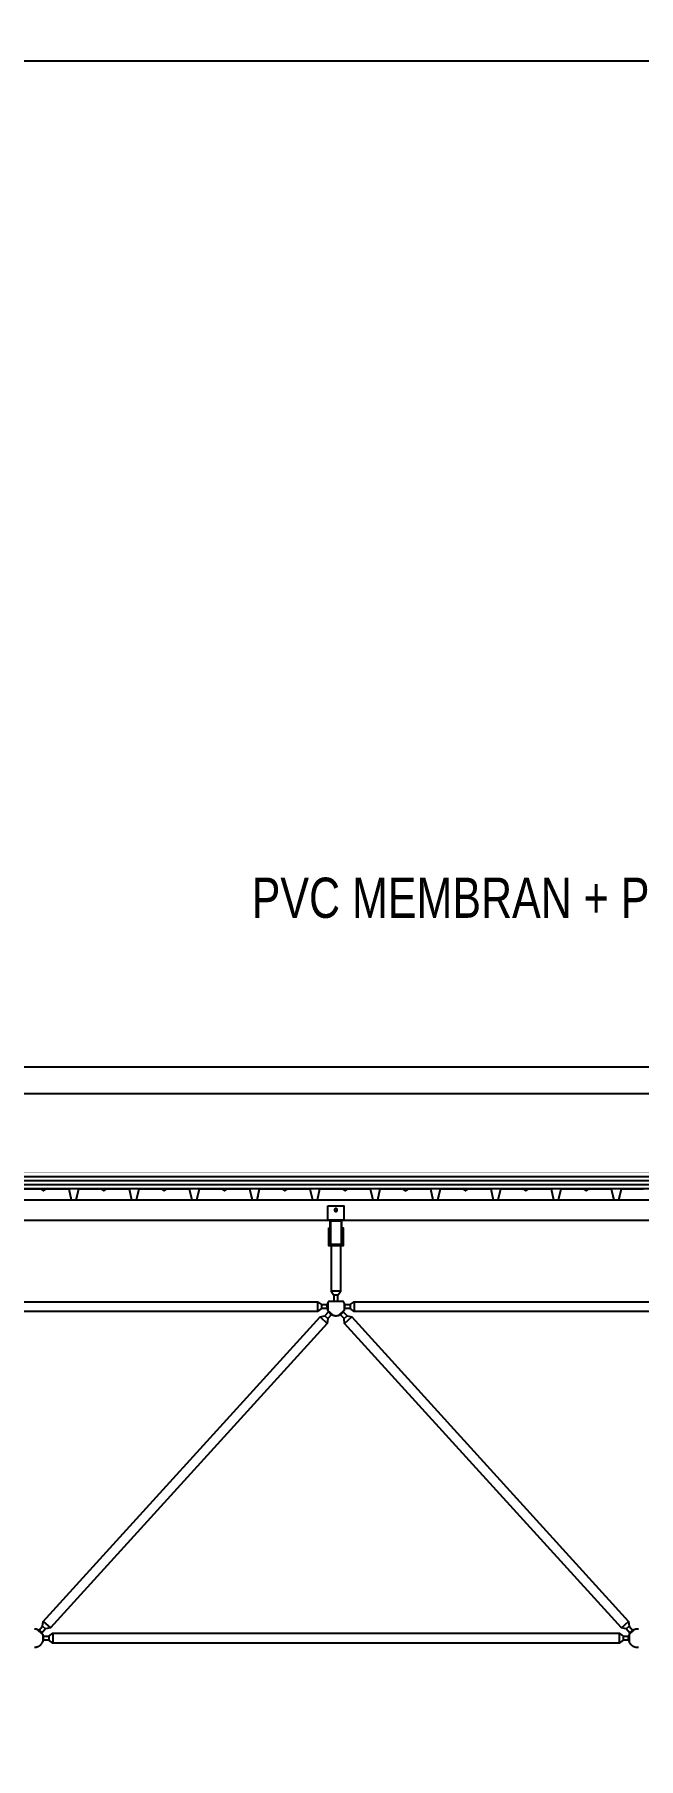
# Model space of a CAD drawing. Header units: centimetres. Extents: x 26569 to 160723, y -3143 to 14565.
# Drawn here: x 117808 to 118108, y -1038 to -180 of the extents above; entities that cross this region are included whole.
import ezdxf
from ezdxf import colors
from ezdxf.entities.mleader import LeaderData, LeaderLine
from ezdxf.math import Vec2, Vec3

# ---------------------------------------------------------------- set-up
doc = ezdxf.new("R2010")
doc.units = ezdxf.units.CM
doc.header["$LTSCALE"] = 100
for name, color, linetype in [('A-ANNO-DIMS', 187, 'Continuous'), ('A-ELEV-02', 253, 'Continuous'), ('A-ELEV-04', 250, 'Continuous'), ('A-WALL-INSL', 249, 'Continuous'), ('A-WALL-SNWPNL', 200, 'Continuous'), ('S-STEL', 3, 'Continuous')]:
    doc.layers.add(name, color=color, linetype=linetype)
doc.styles.add('Fields_100', font='act_simplex.shx', dxfattribs={"width": 0.8, "height": 20})
doc.linetypes.add('BATTING', pattern='A,0.00254,-2.54,[134,ltypeshp.shx,S=2.54,R=0,X=-2.54,Y=0],-5.08,[134,ltypeshp.shx,S=2.54,R=180,X=2.54,Y=0],-2.54', length=10.16254)
doc.dimstyles.new('FIELDS_100', dxfattribs={"dimscale": 0, "dimtxt": 20, "dimasz": 5, "dimexe": 5, "dimexo": 5, "dimgap": 5, "dimtad": 0, "dimdec": 0, "dimzin": 0, "dimdsep": 46, "dimtxsty": 'Fields_100', "dimblk": 'DOT', "dimcen": 0.09, "dimclrt": 50, "dimadec": 0, "dimazin": 0, "dimtfac": 1, "dimtdec": 0, "dimtix": 1, "dimtofl": 0, "dimtmove": 1, "dimatfit": 3, "dimfxl": 5, "dimfxlon": 1, "dimtolj": 1, "dimtzin": 0, "dimarcsym": 0})

# ---------------------------------------------------------------- blocks, each defined once
blk = doc.blocks.new('_Dot')
at = {"color": 0, "linetype": 'ByBlock', "lineweight": -2}
blk.add_line((-0.5, 0), (-1, 0), dxfattribs=at)
at = {"color": 0, "linetype": 'ByBlock', "const_width": 0.5}
blk.add_lwpolyline([(-0.25, 0, 1), (0.25, 0, 1)], format="xyb", close=True, dxfattribs=at)
blk = doc.blocks.new('*D480')
at = {"layer": 'A-ANNO-DIMS', "color": 0, "lineweight": -2, "transparency": 16777216}
for p, q in [((117507.73, -198.45), (117507.73, -188.45)), ((119307.73, -198.45), (119307.73, -188.45)), ((117512.73, -193.45), (118376.06, -193.45)), ((119302.73, -193.45), (118439.4, -193.45))]:
    blk.add_line(p, q, dxfattribs=at)
at = {"layer": 'DEFPOINTS', "color": 0, "transparency": 16777216}
for p in [(119307.73, -193.45), (117507.73, -1038.45), (119307.73, -1038.45)]:
    blk.add_point(p, dxfattribs=at)
at = {"layer": 'A-ANNO-DIMS', "color": 0, "lineweight": -2, "transparency": 16777216, "xscale": 5, "yscale": 5, "zscale": 5, "rotation": 180}
blk.add_blockref('_Dot', (117507.73, -193.45), dxfattribs=at)
at = {"layer": 'A-ANNO-DIMS', "color": 0, "lineweight": -2, "transparency": 16777216, "xscale": 5, "yscale": 5, "zscale": 5}
blk.add_blockref('_Dot', (119307.73, -193.45), dxfattribs=at)
at = {"layer": 'A-ANNO-DIMS', "color": 50, "transparency": 16777216, "insert": (118407.73, -193.45), "char_height": 20, "attachment_point": 5, "style": 'Fields_100'}
blk.add_mtext('\\A1;1800', dxfattribs=at)

msp = doc.modelspace()

# ---------------------------------------------------------------- linework, layer by layer
at = {"layer": 'A-ELEV-02'}
for points in [[(113862.73, -760.44), (122930.23, -760.44)], [(113862.73, -770.44), (122930.23, -770.44)], [(117961.73, -770.44), (117953.73, -770.44)], [(117954.13, -776.04), (117954.63, -776.04)], [(117954.13, -777.44), (117954.63, -777.44)], [(117960.83, -776.04), (117961.33, -776.04)], [(117960.83, -777.44), (117961.33, -777.44)], [(117955.31, -783.24), (117955.31, -805.84), (117956.73, -807.84), (117956.73, -810.84)], [(117958.73, -810.84), (117958.73, -807.84), (117960.14, -805.84), (117960.14, -783.24)], [(117960.14, -805.84), (117955.31, -805.84)], [(117661.83, -812.54), (117664.83, -812.54), (117666.83, -811.13), (117948.63, -811.13), (117950.63, -812.54), (117953.63, -812.54)], [(117953.63, -814.54), (117950.63, -814.54), (117948.63, -815.96), (117666.83, -815.96), (117664.83, -814.54), (117661.83, -814.54)], [(117948.63, -811.13), (117948.63, -815.96)], [(117950.63, -812.54), (117950.63, -814.54)], [(117954.13, -810.84), (117954.04, -810.96), (117953.96, -811.09), (117953.88, -811.22), (117953.8, -811.35), (117953.73, -811.48), (117953.66, -811.62), (117953.6, -811.76), (117953.54, -811.91), (117953.48, -812.05), (117953.46, -812.13), (117953.43, -812.2), (117953.41, -812.28), (117953.39, -812.36), (117953.37, -812.43), (117953.35, -812.51), (117953.33, -812.59), (117953.32, -812.67), (117953.3, -812.74), (117953.29, -812.82), (117953.28, -812.9), (117953.27, -812.98), (117953.26, -813.06), (117953.25, -813.14), (117953.24, -813.22), (117953.24, -813.3), (117953.23, -813.38), (117953.23, -813.46), (117953.23, -813.54), (117953.23, -813.62), (117953.23, -813.7), (117953.24, -813.78), (117953.24, -813.86), (117953.25, -813.94), (117953.25, -814.01), (117953.26, -814.09), (117953.27, -814.17), (117953.29, -814.25), (117953.31, -814.4), (117953.35, -814.56), (117953.38, -814.71), (117953.43, -814.86), (117953.47, -815), (117953.52, -815.14), (117953.58, -815.29), (117953.64, -815.42), (117953.71, -815.56), (117953.77, -815.69), (117953.85, -815.82), (117953.93, -815.95), (117954.01, -816.07), (117954.1, -816.2), (117954.19, -816.32), (117954.29, -816.44), (117954.39, -816.56), (117954.5, -816.68), (117954.55, -816.73), (117954.61, -816.79), (117954.67, -816.84), (117954.73, -816.9), (117954.79, -816.95), (117954.85, -817), (117954.91, -817.05), (117954.97, -817.1), (117955.03, -817.15), (117955.1, -817.19), (117955.16, -817.24), (117955.23, -817.29), (117955.3, -817.33), (117955.36, -817.37), (117955.43, -817.41), (117955.5, -817.45), (117955.57, -817.49), (117955.64, -817.53), (117955.71, -817.57), (117955.78, -817.6), (117955.86, -817.64), (117955.93, -817.67), (117956, -817.7), (117956.08, -817.73), (117956.15, -817.76), (117956.22, -817.78), (117956.3, -817.81), (117956.37, -817.83), (117956.52, -817.88), (117956.67, -817.92), (117956.83, -817.95), (117956.98, -817.98), (117957.13, -818), (117957.28, -818.02), (117957.43, -818.03), (117957.58, -818.04), (117957.73, -818.04), (117957.88, -818.04), (117958.03, -818.03), (117958.18, -818.02), (117958.33, -818), (117958.48, -817.98), (117958.63, -817.95), (117958.79, -817.92), (117958.94, -817.88), (117959.09, -817.83), (117959.16, -817.81), (117959.24, -817.78), (117959.31, -817.76), (117959.38, -817.73), (117959.46, -817.7), (117959.53, -817.67), (117959.6, -817.64), (117959.68, -817.6), (117959.75, -817.57), (117959.82, -817.53), (117959.89, -817.49), (117959.96, -817.45), (117960.03, -817.41), (117960.1, -817.37), (117960.16, -817.33), (117960.23, -817.29), (117960.3, -817.24), (117960.36, -817.19), (117960.43, -817.15), (117960.49, -817.1), (117960.55, -817.05), (117960.61, -817), (117960.67, -816.95), (117960.73, -816.9), (117960.79, -816.84), (117960.85, -816.79), (117960.91, -816.73), (117960.96, -816.68), (117961.07, -816.56), (117961.17, -816.44), (117961.27, -816.32), (117961.36, -816.2), (117961.45, -816.07), (117961.53, -815.95), (117961.61, -815.82), (117961.69, -815.69), (117961.75, -815.56), (117961.82, -815.42), (117961.88, -815.29), (117961.94, -815.14), (117961.99, -815), (117962.03, -814.86), (117962.08, -814.71), (117962.11, -814.56), (117962.15, -814.4), (117962.17, -814.25), (117962.19, -814.17), (117962.2, -814.09), (117962.21, -814.01), (117962.21, -813.94), (117962.22, -813.86), (117962.22, -813.78), (117962.23, -813.7), (117962.23, -813.62), (117962.23, -813.54), (117962.23, -813.46), (117962.23, -813.38), (117962.22, -813.3), (117962.22, -813.22), (117962.21, -813.14), (117962.2, -813.06), (117962.19, -812.98), (117962.18, -812.9), (117962.17, -812.82), (117962.16, -812.74), (117962.14, -812.67), (117962.13, -812.59), (117962.11, -812.51), (117962.09, -812.43), (117962.07, -812.36), (117962.05, -812.28), (117962.03, -812.2), (117962, -812.13), (117961.98, -812.05), (117961.92, -811.91), (117961.86, -811.76), (117961.8, -811.62), (117961.73, -811.48), (117961.66, -811.35), (117961.58, -811.22), (117961.5, -811.09), (117961.42, -810.96), (117961.33, -810.84)], [(117953.63, -811.69), (117953.63, -815.4)], [(117954.13, -810.84), (117961.33, -810.84)], [(117958.73, -807.84), (117956.73, -807.84)], [(117961.83, -812.54), (117964.83, -812.54), (117966.83, -811.13), (118248.63, -811.13), (118250.63, -812.54), (118253.63, -812.54)], [(117961.83, -811.69), (117961.83, -815.4)], [(118253.63, -814.54), (118250.63, -814.54), (118248.63, -815.96), (117966.83, -815.96), (117964.83, -814.54), (117961.83, -814.54)], [(117964.83, -812.54), (117964.83, -814.54)], [(117966.83, -811.13), (117966.83, -815.96)], [(117949.82, -818.65), (117953.4, -821.9)], [(117952.21, -818.12), (117953.69, -819.47)], [(117953.6, -815.33), (117956.34, -817.83)], [(117959.12, -817.83), (117961.86, -815.33)], [(117961.77, -819.47), (117963.25, -818.12)], [(117962.06, -821.9), (117965.64, -818.65)], [(117807.73, -983.04), (117807.83, -983.04), (117807.93, -983.04), (117808.03, -983.03), (117808.13, -983.03), (117808.24, -983.02), (117808.34, -983), (117808.44, -982.99), (117808.55, -982.97), (117808.65, -982.95), (117808.76, -982.92), (117808.86, -982.9), (117808.97, -982.87), (117809.07, -982.84), (117809.18, -982.8), (117809.28, -982.77), (117809.39, -982.73), (117809.49, -982.69), (117809.59, -982.64), (117809.7, -982.59), (117809.8, -982.54), (117809.9, -982.49), (117810, -982.43), (117810.1, -982.37), (117810.19, -982.31), (117810.29, -982.25), (117810.38, -982.18), (117810.48, -982.11), (117810.57, -982.04), (117810.66, -981.96), (117810.74, -981.89), (117810.83, -981.81), (117810.91, -981.73), (117810.99, -981.64), (117811.07, -981.56), (117811.15, -981.47), (117811.22, -981.38), (117811.3, -981.29), (117811.37, -981.2), (117811.43, -981.1), (117811.5, -981.01), (117811.56, -980.91), (117811.62, -980.81), (117811.67, -980.71), (117811.73, -980.61), (117811.78, -980.51), (117811.83, -980.41), (117811.87, -980.3), (117811.91, -980.2), (117811.95, -980.1), (117811.99, -979.99), (117812.02, -979.89), (117812.06, -979.78), (117812.08, -979.68), (117812.11, -979.57), (117812.13, -979.47), (117812.15, -979.36), (117812.17, -979.26), (117812.19, -979.15), (117812.2, -979.05), (117812.21, -978.95), (117812.22, -978.85), (117812.23, -978.74), (117812.23, -978.64), (117812.23, -978.54), (117812.23, -978.44), (117812.23, -978.34), (117812.22, -978.24), (117812.21, -978.14), (117812.2, -978.04), (117812.19, -977.93), (117812.17, -977.83), (117812.15, -977.72), (117812.13, -977.62), (117812.11, -977.52), (117812.08, -977.41), (117812.06, -977.31), (117812.02, -977.2), (117811.99, -977.1), (117811.95, -976.99), (117811.91, -976.89), (117811.87, -976.78), (117811.83, -976.68), (117811.78, -976.58), (117811.73, -976.48), (117811.67, -976.38), (117811.62, -976.28), (117811.56, -976.18), (117811.5, -976.08), (117811.43, -975.99), (117811.37, -975.89), (117811.3, -975.8), (117811.22, -975.71), (117811.15, -975.62), (117811.07, -975.53), (117810.99, -975.45), (117810.91, -975.36), (117810.83, -975.28), (117810.74, -975.2), (117810.66, -975.12), (117810.57, -975.05), (117810.48, -974.98), (117810.38, -974.91), (117810.29, -974.84), (117810.19, -974.78), (117810.1, -974.72), (117810, -974.66), (117809.9, -974.6), (117809.8, -974.55), (117809.7, -974.5), (117809.59, -974.45), (117809.49, -974.4), (117809.39, -974.36), (117809.28, -974.32), (117809.18, -974.28), (117809.07, -974.25), (117808.97, -974.22), (117808.86, -974.19), (117808.76, -974.16), (117808.65, -974.14), (117808.55, -974.12), (117808.44, -974.1), (117808.34, -974.09), (117808.24, -974.07), (117808.13, -974.06), (117808.03, -974.05), (117807.93, -974.05), (117807.83, -974.04), (117807.73, -974.04)], [(117809.12, -974.26), (117811.86, -976.76)], [(117811.77, -972.62), (117813.25, -973.96)], [(117811.83, -977.54), (117814.83, -977.54), (117816.83, -976.13), (118098.63, -976.13), (118100.63, -977.54), (118103.63, -977.54)], [(117811.83, -976.69), (117811.83, -980.4)], [(117812.06, -970.19), (117815.64, -973.43)], [(117814.83, -977.54), (117814.83, -979.54)], [(117816.83, -976.13), (117816.83, -980.96)], [(118098.63, -976.13), (118098.63, -980.96)], [(118099.82, -973.43), (118103.4, -970.19)], [(118100.63, -977.54), (118100.63, -979.54)], [(118102.21, -973.96), (118103.69, -972.62)], [(118108.34, -974.09), (118108.24, -974.07), (118108.13, -974.06), (118108.03, -974.05), (118107.93, -974.05), (118107.83, -974.04), (118107.73, -974.04), (118107.63, -974.04), (118107.53, -974.05), (118107.43, -974.05), (118107.33, -974.06), (118107.22, -974.07), (118107.12, -974.09), (118107.02, -974.1), (118106.91, -974.12), (118106.81, -974.14), (118106.7, -974.16), (118106.6, -974.19), (118106.49, -974.22), (118106.39, -974.25), (118106.28, -974.28), (118106.18, -974.32), (118106.07, -974.36), (118105.97, -974.4), (118105.87, -974.45), (118105.76, -974.5), (118105.66, -974.55), (118105.56, -974.6), (118105.46, -974.66), (118105.36, -974.72), (118105.27, -974.78), (118105.17, -974.84), (118105.08, -974.91), (118104.98, -974.98), (118104.89, -975.05), (118104.8, -975.12), (118104.72, -975.2), (118104.63, -975.28), (118104.55, -975.36), (118104.47, -975.45), (118104.39, -975.53), (118104.31, -975.62), (118104.24, -975.71), (118104.16, -975.8), (118104.09, -975.89), (118104.03, -975.99), (118103.96, -976.08), (118103.9, -976.18), (118103.84, -976.28), (118103.79, -976.38), (118103.73, -976.48), (118103.68, -976.58), (118103.63, -976.68), (118103.59, -976.78), (118103.55, -976.89), (118103.51, -976.99), (118103.47, -977.1), (118103.44, -977.2), (118103.4, -977.31), (118103.37, -977.41), (118103.35, -977.52), (118103.33, -977.62), (118103.31, -977.72), (118103.29, -977.83), (118103.27, -977.93), (118103.26, -978.04), (118103.25, -978.14), (118103.24, -978.24), (118103.23, -978.34), (118103.23, -978.44), (118103.23, -978.54), (118103.23, -978.64), (118103.23, -978.74), (118103.24, -978.85), (118103.25, -978.95), (118103.26, -979.05), (118103.27, -979.15), (118103.29, -979.26), (118103.31, -979.36), (118103.33, -979.47), (118103.35, -979.57), (118103.37, -979.68), (118103.4, -979.78), (118103.44, -979.89), (118103.47, -979.99), (118103.51, -980.1), (118103.55, -980.2), (118103.59, -980.3), (118103.63, -980.41), (118103.68, -980.51), (118103.73, -980.61), (118103.79, -980.71), (118103.84, -980.81), (118103.9, -980.91), (118103.96, -981.01), (118104.03, -981.1), (118104.09, -981.2), (118104.16, -981.29), (118104.24, -981.38), (118104.31, -981.47), (118104.39, -981.56), (118104.47, -981.64), (118104.55, -981.73), (118104.63, -981.81), (118104.72, -981.89), (118104.8, -981.96), (118104.89, -982.04), (118104.98, -982.11), (118105.08, -982.18), (118105.17, -982.25), (118105.27, -982.31), (118105.36, -982.37), (118105.46, -982.43), (118105.56, -982.49), (118105.66, -982.54), (118105.76, -982.59), (118105.87, -982.64), (118105.97, -982.69), (118106.07, -982.73), (118106.18, -982.77), (118106.28, -982.8), (118106.39, -982.84), (118106.49, -982.87), (118106.6, -982.9), (118106.7, -982.92), (118106.81, -982.95), (118106.91, -982.97), (118107.02, -982.99), (118107.12, -983), (118107.22, -983.02), (118107.33, -983.03), (118107.43, -983.03), (118107.53, -983.04), (118107.63, -983.04), (118107.73, -983.04), (118107.83, -983.04), (118107.93, -983.04), (118108.03, -983.03), (118108.13, -983.03), (118108.24, -983.02), (118108.34, -983)], [(118103.6, -976.76), (118106.34, -974.26)], [(118103.63, -976.69), (118103.63, -980.4)], [(118103.63, -979.54), (118100.63, -979.54), (118098.63, -980.96), (117816.83, -980.96), (117814.83, -979.54), (117811.83, -979.54)]]:
    msp.add_lwpolyline(points, dxfattribs=at)
for points in [[(117953.73, -763.44), (117961.73, -763.44), (117961.73, -770.74), (117953.73, -770.74)], [(117958.43, -765.44), (117958.43, -765.43), (117958.43, -765.41), (117958.43, -765.4), (117958.43, -765.38), (117958.43, -765.36), (117958.42, -765.35), (117958.42, -765.33), (117958.42, -765.32), (117958.42, -765.3), (117958.41, -765.28), (117958.41, -765.27), (117958.4, -765.25), (117958.4, -765.23), (117958.39, -765.22), (117958.39, -765.2), (117958.38, -765.19), (117958.37, -765.17), (117958.37, -765.15), (117958.36, -765.14), (117958.35, -765.12), (117958.34, -765.11), (117958.33, -765.09), (117958.33, -765.08), (117958.32, -765.06), (117958.31, -765.05), (117958.3, -765.03), (117958.28, -765.02), (117958.27, -765), (117958.26, -764.99), (117958.25, -764.98), (117958.24, -764.96), (117958.22, -764.95), (117958.21, -764.94), (117958.2, -764.92), (117958.19, -764.91), (117958.17, -764.9), (117958.16, -764.89), (117958.14, -764.88), (117958.13, -764.87), (117958.11, -764.86), (117958.1, -764.85), (117958.08, -764.84), (117958.07, -764.83), (117958.05, -764.82), (117958.04, -764.81), (117958.02, -764.81), (117958, -764.8), (117957.99, -764.79), (117957.97, -764.79), (117957.96, -764.78), (117957.94, -764.78), (117957.92, -764.77), (117957.91, -764.77), (117957.89, -764.76), (117957.87, -764.76), (117957.86, -764.76), (117957.84, -764.75), (117957.82, -764.75), (117957.81, -764.75), (117957.79, -764.75), (117957.78, -764.75), (117957.76, -764.74), (117957.75, -764.74), (117957.73, -764.74), (117957.71, -764.74), (117957.7, -764.74), (117957.68, -764.75), (117957.67, -764.75), (117957.65, -764.75), (117957.63, -764.75), (117957.62, -764.75), (117957.6, -764.76), (117957.59, -764.76), (117957.57, -764.76), (117957.55, -764.77), (117957.54, -764.77), (117957.52, -764.78), (117957.5, -764.78), (117957.49, -764.79), (117957.47, -764.79), (117957.46, -764.8), (117957.44, -764.81), (117957.42, -764.81), (117957.41, -764.82), (117957.39, -764.83), (117957.38, -764.84), (117957.36, -764.85), (117957.35, -764.86), (117957.33, -764.87), (117957.32, -764.88), (117957.3, -764.89), (117957.29, -764.9), (117957.27, -764.91), (117957.26, -764.92), (117957.25, -764.94), (117957.23, -764.95), (117957.22, -764.96), (117957.21, -764.98), (117957.2, -764.99), (117957.19, -765), (117957.18, -765.02), (117957.16, -765.03), (117957.15, -765.05), (117957.14, -765.06), (117957.13, -765.08), (117957.13, -765.09), (117957.12, -765.11), (117957.11, -765.12), (117957.1, -765.14), (117957.09, -765.15), (117957.09, -765.17), (117957.08, -765.19), (117957.07, -765.2), (117957.07, -765.22), (117957.06, -765.23), (117957.06, -765.25), (117957.05, -765.27), (117957.05, -765.28), (117957.04, -765.3), (117957.04, -765.32), (117957.04, -765.33), (117957.04, -765.35), (117957.03, -765.36), (117957.03, -765.38), (117957.03, -765.4), (117957.03, -765.41), (117957.03, -765.43), (117957.03, -765.44), (117957.03, -765.46), (117957.03, -765.47), (117957.03, -765.49), (117957.03, -765.51), (117957.03, -765.52), (117957.04, -765.54), (117957.04, -765.55), (117957.04, -765.57), (117957.04, -765.59), (117957.05, -765.6), (117957.05, -765.62), (117957.06, -765.64), (117957.06, -765.65), (117957.07, -765.67), (117957.07, -765.69), (117957.08, -765.7), (117957.09, -765.72), (117957.09, -765.73), (117957.1, -765.75), (117957.11, -765.77), (117957.12, -765.78), (117957.13, -765.8), (117957.13, -765.81), (117957.14, -765.83), (117957.15, -765.84), (117957.16, -765.86), (117957.18, -765.87), (117957.19, -765.88), (117957.2, -765.9), (117957.21, -765.91), (117957.22, -765.93), (117957.23, -765.94), (117957.25, -765.95), (117957.26, -765.96), (117957.27, -765.98), (117957.29, -765.99), (117957.3, -766), (117957.32, -766.01), (117957.33, -766.02), (117957.35, -766.03), (117957.36, -766.04), (117957.38, -766.05), (117957.39, -766.06), (117957.41, -766.07), (117957.42, -766.07), (117957.44, -766.08), (117957.46, -766.09), (117957.47, -766.09), (117957.49, -766.1), (117957.5, -766.11), (117957.52, -766.11), (117957.54, -766.12), (117957.55, -766.12), (117957.57, -766.13), (117957.59, -766.13), (117957.6, -766.13), (117957.62, -766.13), (117957.63, -766.14), (117957.65, -766.14), (117957.67, -766.14), (117957.68, -766.14), (117957.7, -766.14), (117957.71, -766.14), (117957.73, -766.14), (117957.75, -766.14), (117957.76, -766.14), (117957.78, -766.14), (117957.79, -766.14), (117957.81, -766.14), (117957.82, -766.14), (117957.84, -766.13), (117957.86, -766.13), (117957.87, -766.13), (117957.89, -766.13), (117957.91, -766.12), (117957.92, -766.12), (117957.94, -766.11), (117957.96, -766.11), (117957.97, -766.1), (117957.99, -766.09), (117958, -766.09), (117958.02, -766.08), (117958.04, -766.07), (117958.05, -766.07), (117958.07, -766.06), (117958.08, -766.05), (117958.1, -766.04), (117958.11, -766.03), (117958.13, -766.02), (117958.14, -766.01), (117958.16, -766), (117958.17, -765.99), (117958.19, -765.98), (117958.2, -765.96), (117958.21, -765.95), (117958.22, -765.94), (117958.24, -765.93), (117958.25, -765.91), (117958.26, -765.9), (117958.27, -765.88), (117958.28, -765.87), (117958.3, -765.86), (117958.31, -765.84), (117958.32, -765.83), (117958.33, -765.81), (117958.33, -765.8), (117958.34, -765.78), (117958.35, -765.77), (117958.36, -765.75), (117958.37, -765.73), (117958.37, -765.72), (117958.38, -765.7), (117958.39, -765.69), (117958.39, -765.67), (117958.4, -765.65), (117958.4, -765.64), (117958.41, -765.62), (117958.41, -765.6), (117958.42, -765.59), (117958.42, -765.57), (117958.42, -765.55), (117958.42, -765.54), (117958.43, -765.52), (117958.43, -765.51), (117958.43, -765.49), (117958.43, -765.47), (117958.43, -765.46)], [(117954.13, -774.24), (117954.63, -774.24), (117954.63, -782.74), (117960.83, -782.74), (117960.83, -774.24), (117961.33, -774.24), (117961.33, -783.24), (117954.13, -783.24)], [(117809.75, -974.84), (117811.77, -972.62), (117812.06, -970.19), (117949.82, -818.65), (117952.21, -818.12), (117954.23, -815.9), (117955.71, -817.25), (117953.69, -819.47), (117953.4, -821.9), (117815.64, -973.43), (117813.25, -973.96), (117811.23, -976.18)], [(118104.23, -976.18), (118102.21, -973.96), (118099.82, -973.43), (117962.06, -821.9), (117961.77, -819.47), (117959.75, -817.25), (117961.23, -815.9), (117963.25, -818.12), (117965.64, -818.65), (118103.4, -970.19), (118103.69, -972.62), (118105.71, -974.84)]]:
    msp.add_lwpolyline(points, close=True, dxfattribs=at)
at = {"layer": 'A-ELEV-04'}
for p, q in [((122968.28, -694.3), (103052.48, -694.3)), ((104871.32, -707.43), (122929.69, -707.43))]:
    msp.add_line(p, q, dxfattribs=at)
at = {"layer": 'A-WALL-INSL', "ltscale": 0.002, "const_width": 0.2}
msp.add_lwpolyline([(122937.73, -746.94), (104865.23, -746.94)], dxfattribs=at)
at = {"layer": 'A-WALL-INSL', "linetype": 'BATTING', "ltscale": 0.002}
for points in [[(122937.73, -748.94), (104865.23, -748.94)], [(122937.73, -752.94), (104865.23, -752.94)]]:
    msp.add_lwpolyline(points, dxfattribs=at)
at = {"layer": 'A-WALL-INSL', "ltscale": 0.002}
for points in [[(122937.73, -750.94), (104865.23, -750.94)], [(122937.73, -754.94), (104865.23, -754.94)]]:
    msp.add_lwpolyline(points, dxfattribs=at)
at = {"layer": 'A-WALL-SNWPNL', "ltscale": 100}
for points in [[(117799.77, -754.94), (117810.77, -754.94), (117812.27, -755.94), (117813.77, -754.94), (117824.77, -754.94), (117826.02, -760.44), (117828.52, -760.44), (117828.96, -758.49)], [(117825.57, -758.49), (117826.02, -760.44), (117828.52, -760.44), (117829.77, -754.94), (117840.77, -754.94), (117842.27, -755.94), (117843.77, -754.94), (117854.77, -754.94), (117856.02, -760.44), (117858.52, -760.44), (117859.77, -754.94), (117870.77, -754.94), (117872.27, -755.94), (117873.77, -754.94), (117884.77, -754.94), (117886.02, -760.44), (117888.52, -760.44), (117889.77, -754.94), (117900.77, -754.94), (117902.27, -755.94), (117903.77, -754.94), (117914.77, -754.94), (117916.02, -760.44), (117918.52, -760.44), (117918.96, -758.49)], [(117915.57, -758.49), (117916.02, -760.44), (117918.52, -760.44), (117919.77, -754.94), (117930.77, -754.94), (117932.27, -755.94), (117933.77, -754.94), (117944.77, -754.94), (117946.02, -760.44), (117948.52, -760.44), (117949.77, -754.94), (117960.77, -754.94), (117962.27, -755.94), (117963.77, -754.94), (117974.77, -754.94), (117976.02, -760.44), (117978.52, -760.44), (117979.77, -754.94), (117990.77, -754.94), (117992.27, -755.94), (117993.77, -754.94), (118004.77, -754.94), (118006.02, -760.44), (118008.52, -760.44), (118008.96, -758.49)], [(118005.57, -758.49), (118006.02, -760.44), (118008.52, -760.44), (118009.77, -754.94), (118020.77, -754.94), (118022.27, -755.94), (118023.77, -754.94), (118034.77, -754.94), (118036.02, -760.44), (118038.52, -760.44), (118039.77, -754.94), (118050.77, -754.94), (118052.27, -755.94), (118053.77, -754.94), (118064.77, -754.94), (118066.02, -760.44), (118068.52, -760.44), (118069.77, -754.94), (118080.77, -754.94), (118082.27, -755.94), (118083.77, -754.94), (118094.77, -754.94), (118096.02, -760.44), (118098.52, -760.44), (118098.96, -758.49)], [(118095.57, -758.49), (118096.02, -760.44), (118098.52, -760.44), (118099.77, -754.94), (118110.77, -754.94)]]:
    msp.add_lwpolyline(points, dxfattribs=at)
at = {"layer": 'S-STEL'}
msp.add_lwpolyline([(117960.73, -782.74), (117960.73, -770.74), (117954.73, -770.74), (117954.73, -782.74)], dxfattribs=at)
msp.add_lwpolyline([(117960.43, -771.04), (117955.03, -771.04), (117955.03, -782.44), (117960.43, -782.44)], close=True, dxfattribs=at)

# ---------------------------------------------------------------- dimensions: what is measured, and where the dimension line sits
at = {"layer": 'A-ANNO-DIMS'}
dim = msp.add_linear_dim(base=(119307.73, -193.45), p1=(117507.73, -1038.45), p2=(119307.73, -1038.45), dimstyle='FIELDS_100', override={"dimscale": 1}, dxfattribs=at)
dim.commit()
dim.dimension.update_dxf_attribs({"geometry": '*D480', "text_midpoint": (118407.73, -193.45)})

# ---------------------------------------------------------------- leaders
ml = msp.add_multileader_mtext('Standard', dxfattribs=at)
ml.set_content('PVC MEMBRAN + PIR SANDWICH ÇATI PANELİ 8cm', color=50, style='Fields_100')
ml.set_leader_properties(color=256)
ml.set_arrow_properties(name='DOT')
ml.build(insert=Vec2(0, 0))
ml.multileader.update_dxf_attribs({"dogleg_length": 10, "arrow_head_size": 6})
ctx = ml.context
ctx.base_point, ctx.char_height, ctx.arrow_head_size, ctx.landing_gap_size, ctx.plane_origin = Vec3(117804.39, -611.92), 20, 6, 10, Vec3(118915.31, -656.66)
ctx.text_align_type = 2
notes = []
notes.append((ctx, [(0, (1, 1, 0), (118460.68, -611.92), (-1, 0), 10, [(0, [(118460.68, -758.39)], 0, [])])]))
ctx.mtext.insert, ctx.mtext.alignment, ctx.mtext.flow_direction = Vec3(118440.68, -600.02), 3, 5
for ctx, leaders in notes:
    for number, flags, end, landing, length, lines in leaders:
        leader = LeaderData()
        leader.index, (leader.has_last_leader_line, leader.has_dogleg_vector, leader.attachment_direction) = number, flags
        leader.last_leader_point, leader.dogleg_vector, leader.dogleg_length = Vec3(end), Vec3(landing), length
        for number, points, colour, breaks in lines:
            line = LeaderLine()
            line.index, line.vertices, line.color, line.breaks = number, Vec3.list(points), colors.encode_raw_color(colour), breaks
            leader.lines.append(line)
        ctx.leaders.append(leader)

doc.saveas('drawing.dxf')
